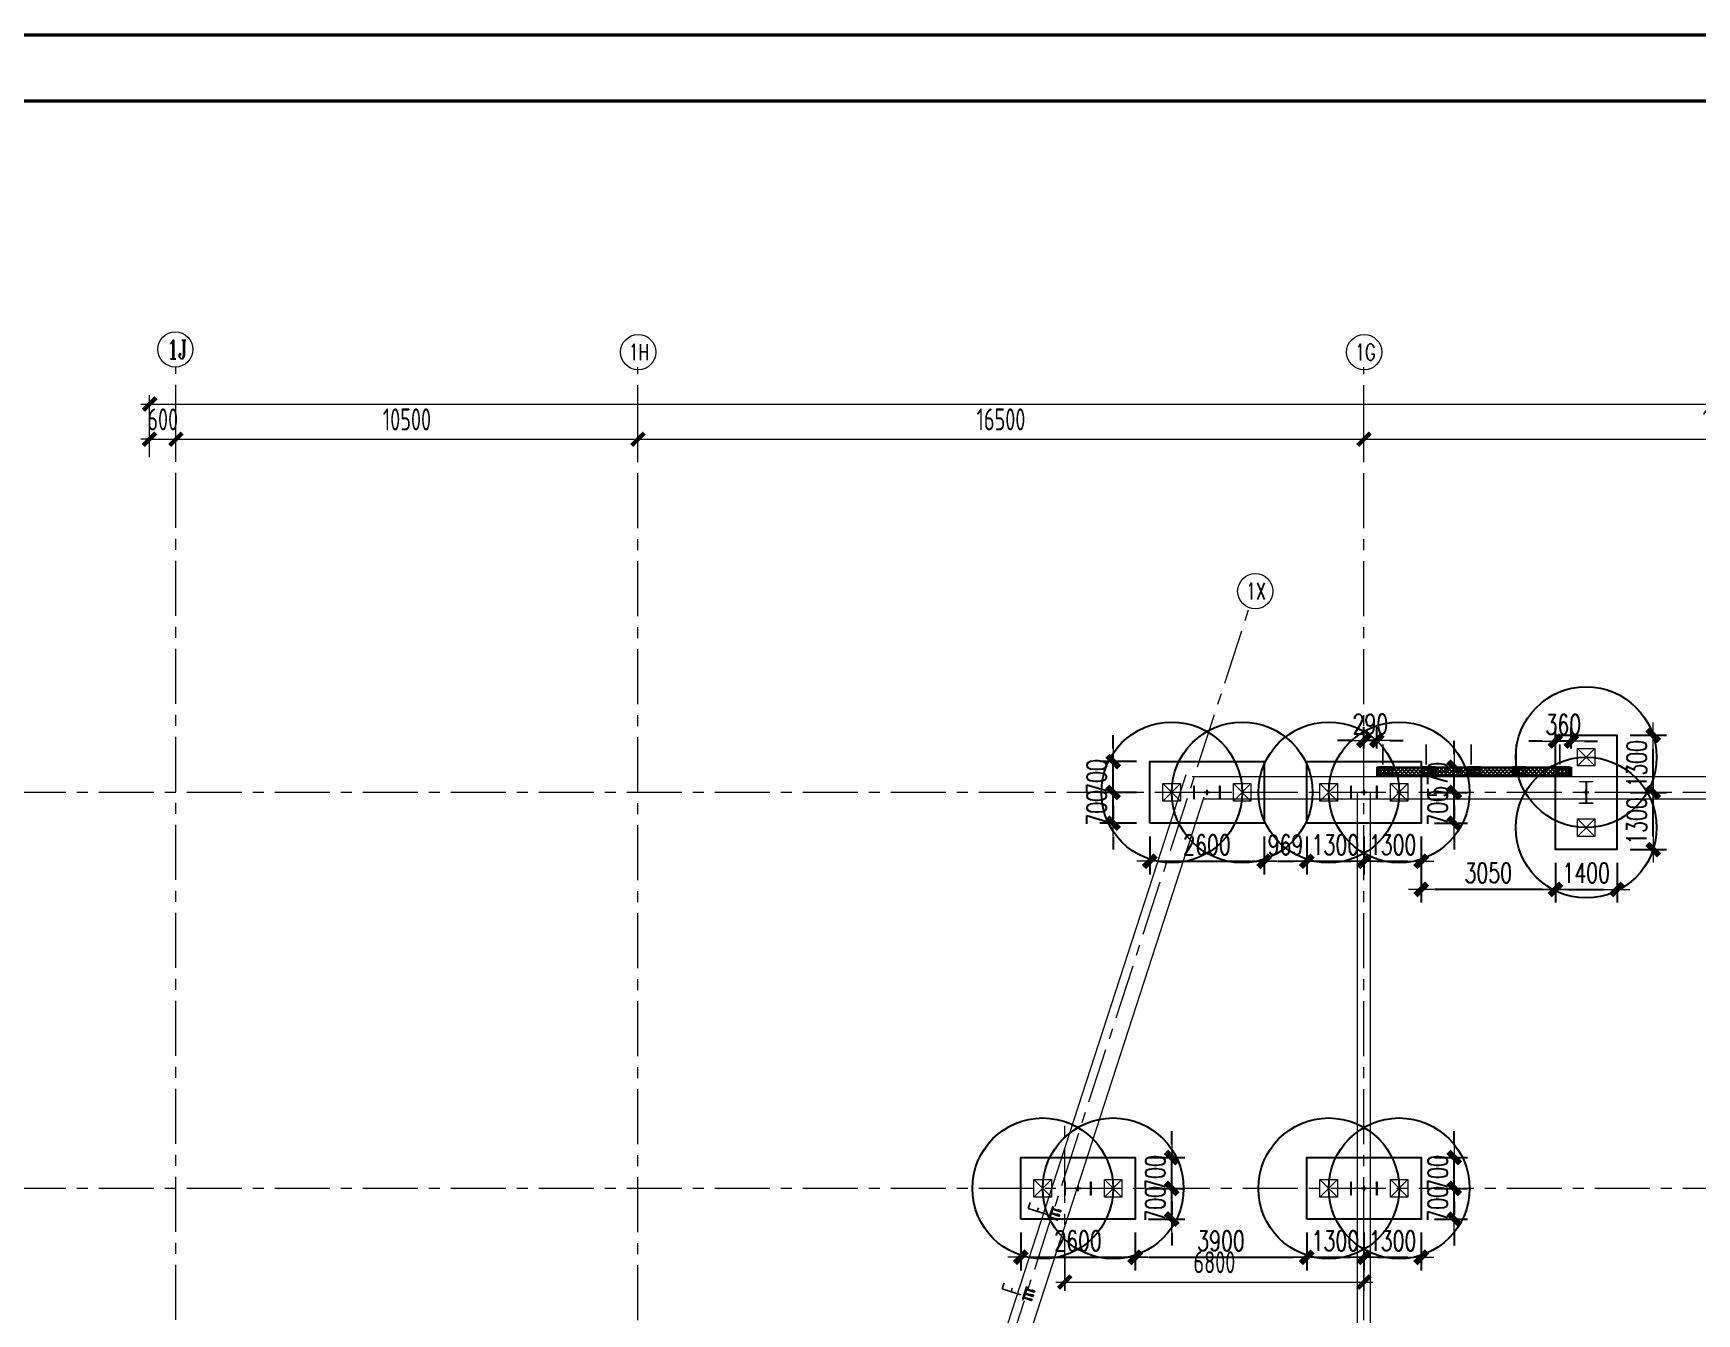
# Model space of a CAD drawing. Extents: x -1201378 to 2367219, y -619313 to 244905.
# Drawn here: x -212101 to -174296, y 215803 to 244905 of the extents above; entities that cross this region are included whole.
import ezdxf
from ezdxf.enums import TextEntityAlignment as Align

# ---------------------------------------------------------------- set-up
doc = ezdxf.new("R2010")
doc.units = 0
doc.header["$LTSCALE"] = 1000
doc.linetypes.add('CENTER', pattern=[2, 1.25, -0.25, 0.25, -0.25])
doc.layers.get('0').update_dxf_attribs({"linetype": 'CONTINUOUS'})
doc.layers.get('Defpoints').update_dxf_attribs({"linetype": 'CONTINUOUS'})
for name, color, linetype in [('!ZN1-填充-8', 8, 'CONTINUOUS'), ('0-cxFrame', 155, 'CONTINUOUS'), ('2钢材断面', 2, 'CONTINUOUS'), ('30预埋件', 30, 'CONTINUOUS'), ('40钢材投影', 40, 'CONTINUOUS'), ('ALT_CEN-0-30', 1, 'CENTER'), ('S-DOTE1', 140, 'CENTER'), ('S-HATCH1-W', 252, 'CONTINUOUS'), ('S-SS', 111, 'CONTINUOUS'), ('结构轮廓线', 1, 'CONTINUOUS')]:
    doc.layers.add(name, color=color, linetype=linetype)
for name, color, linetype, lineweight in [('0-cxText', 131, 'CONTINUOUS', 25), ('S-axis', 111, 'CONTINUOUS', 0), ('S-bkl', 4, 'CONTINUOUS', 0), ('S-col', 2, 'CONTINUOUS', 0), ('S-dim', 81, 'CONTINUOUS', 0), ('S-dote', 5, 'CENTER', 0), ('S-zhuang', 1, 'CONTINUOUS', 0)]:
    doc.layers.add(name, color=color, linetype=linetype, lineweight=lineweight)
doc.styles.add('_TCH_AXIS', font='COMPLEX', dxfattribs={"bigfont": 'GBCBIG'})
doc.styles.add('cx_tuming', font='simhei.ttf')
doc.styles.add('cx_tuqian1', font='')
doc.styles.add('DHTEXT-1', font='romans.shx', dxfattribs={"width": 0.7, "bigfont": 'chinese.shx'})
doc.styles.add('SS1', font='tj-romans1.shx', dxfattribs={"width": 0.7, "bigfont": 'tj-hztxt1.shx'})
doc.styles.add('TSSD_Dimension', font='tssdeng.shx', dxfattribs={"width": 0.7, "bigfont": 'hztxt.shx'})
doc.styles.add('黑体', font='simhei.ttf', dxfattribs={"width": 0.8})
doc.styles.get('cx_tuqian1').set_extended_font_data('SimSun')
doc.dimstyles.new('S-150-ARCHI', dxfattribs={"dimscale": 150, "dimtxt": 3, "dimasz": 2, "dimexe": 2, "dimexo": 2, "dimgap": 1, "dimtad": 1, "dimdec": 0, "dimzin": 0, "dimdsep": 46, "dimtxsty": 'SS1', "dimblk1": 'TT', "dimblk2": 'TT', "dimsah": 1, "dimcen": 1, "dimclrd": 256, "dimclre": 256, "dimclrt": 256, "dimadec": 0, "dimazin": 0, "dimtfac": 1, "dimtdec": 0, "dimtix": 1, "dimtmove": 2, "dimatfit": 0, "dimldrblk": 'TT', "dimfxl": 2, "dimtolj": 1, "dimtzin": 0, "dimarcsym": 0})
doc.dimstyles.new('TSSD_200_200', dxfattribs={"dimtxt": 500, "dimasz": 200, "dimexe": 200, "dimexo": 500, "dimgap": 200, "dimtad": 1, "dimdec": 0, "dimzin": 0, "dimdsep": 46, "dimtxsty": 'TSSD_Dimension', "dimblk": 'ARCHTICK', "dimcen": 0, "dimdle": 200, "dimclrt": 7, "dimadec": 0, "dimazin": 0, "dimtfac": 1, "dimtdec": 0, "dimtix": 1, "dimtmove": 2, "dimatfit": 3, "dimfxl": 1, "dimtolj": 1, "dimtzin": 0, "dimarcsym": 0})

# ---------------------------------------------------------------- blocks, each defined once
blk = doc.blocks.new('TK22.A0 L(Dragon)')
at = {"layer": '0-cxFrame', "color": 7, "const_width": 0.5}
blk.add_lwpolyline([(0, 0), (-1486, 0), (-1486, 841), (0, 841)], close=True, dxfattribs=at)
at = {"layer": '0-cxFrame', "const_width": 0.5}
blk.add_lwpolyline([(-80, 10), (-1466, 10), (-1466, 831), (-80, 831)], close=True, dxfattribs=at)
at = {"style": '黑体', "flags": 4}
blk.add_attdef('图幅', text='', height=3.3, dxfattribs=at).set_placement((-40, 3), align=Align.RIGHT)
at = {"layer": '0-cxText', "flags": 4}
for tag, height, style, p in [('建设单位', 3.5, 'cx_tuming', (-45, 240)), ('项目名称', 3.5, 'cx_tuming', (-45, 210)), ('子项名称', 3.5, 'cx_tuming', (-45, 180)), ('工程编号', 3.3, 'cx_tuqian1', (-35, 165)), ('图名1', 3.5, 'cx_tuming', (-45, 87)), ('图名2', 3.5, 'cx_tuming', (-45, 79)), ('图名3', 3.5, 'cx_tuming', (-45, 71)), ('出图日期', 3.3, 'cx_tuqian1', (-39, 60)), ('专业', 3.3, 'cx_tuqian1', (-55, 52)), ('图号', 3.3, 'cx_tuqian1', (-55, 44)), ('版次', 3.3, 'cx_tuqian1', (-20, 44))]:
    blk.add_attdef(tag, text='', height=height, dxfattribs=dict(at, style=style)).set_placement(p, align=Align.MIDDLE)
at = {"layer": 'Defpoints', "color": 6, "flags": 4}
for tag, height, style, p in [('tufu', 3.3, '黑体', (-12, 12)), ('dwfname', 4, 'cx_tuqian1', (-80, 3))]:
    blk.add_attdef(tag, text='', height=height, dxfattribs=dict(at, style=style)).set_placement(p, align=Align.RIGHT)
blk = doc.blocks.new('_FZH')
at = {"layer": 'S-col'}
blk.add_lwpolyline([(-0.375, -0.188), (-0.375, 0.187), (-0.36, 0.187), (-0.36, 0.005), (0.36, 0.005), (0.36, 0.187), (0.375, 0.187), (0.375, -0.188), (0.36, -0.188), (0.36, -0.005), (-0.36, -0.005), (-0.36, -0.188)], close=True, dxfattribs=at)
blk = doc.blocks.new('w4234324')
at = {"layer": 'S-col', "xscale": 800.0000000000005, "yscale": 800.0000000000005, "zscale": 800.0000000000005}
for p in [(-230523, 831820), (-226954, 831820), (-233454, 822820), (-226954, 822820)]:
    blk.add_blockref('_FZH', p, dxfattribs=at)
blk = doc.blocks.new('S-ZHUANG-400')
at = {"layer": 'S-zhuang'}
for p, q in [((200, -200), (-200, 200)), ((-200, -200), (200, 200))]:
    blk.add_line(p, q, dxfattribs=at)
blk.add_lwpolyline([(-200, 200), (200, 200), (200, -200), (-200, -200)], close=True, dxfattribs=at)
blk = doc.blocks.new('CT2')
at = {"layer": 'Defpoints'}
for centre in [(-193625, -186366), (-193625, -187966)]:
    blk.add_circle(centre, 1600, dxfattribs=at)
at = {"layer": 'S-DOTE1', "ltscale": 0.25}
for p, q in [((-193625, -187226), (-193625, -187106)), ((-193565, -187166), (-193685, -187166))]:
    blk.add_line(p, q, dxfattribs=at)
at = {"layer": 'S-HATCH1-W'}
blk.add_lwpolyline([(-194325, -185866), (-192925, -185866), (-192925, -188466), (-194325, -188466)], close=True, dxfattribs=at)
at = {"layer": 'S-zhuang'}
for p in [(-193625, -186366), (-193625, -187966)]:
    blk.add_blockref('S-ZHUANG-400', p, dxfattribs=at)
blk = doc.blocks.new('_ArchTick')
at = {"color": 0, "linetype": 'ByBlock', "const_width": 0.5}
blk.add_lwpolyline([(-0.71, -0.71), (0.71, 0.71)], dxfattribs=at)
blk = doc.blocks.new('*D2993')
at = {"layer": 'Defpoints', "color": 0, "transparency": 16777216}
for p in [(-208858, 123054), (-209458, 122147), (-208858, 122147)]:
    blk.add_point(p, dxfattribs=at)
at = {"layer": 'S-axis', "color": 0, "lineweight": -2, "transparency": 16777216}
for p, q in [((-209458, 122647), (-209458, 123254)), ((-208858, 122647), (-208858, 123254)), ((-209458, 123054), (-209658, 123054)), ((-209458, 123054), (-208858, 123054)), ((-208858, 123054), (-208658, 123054))]:
    blk.add_line(p, q, dxfattribs=at)
at = {"layer": 'S-axis', "color": 0, "lineweight": -2, "transparency": 16777216, "xscale": 200, "yscale": 200, "zscale": 200}
blk.add_blockref('_ArchTick', (-209458, 123054), dxfattribs=at)
at = {"layer": 'S-axis', "color": 0, "lineweight": -2, "transparency": 16777216, "xscale": 200, "yscale": 200, "zscale": 200, "rotation": 180}
blk.add_blockref('_ArchTick', (-208858, 123054), dxfattribs=at)
at = {"layer": 'S-axis', "color": 7, "transparency": 16777216, "insert": (-209158, 123504), "char_height": 500, "attachment_point": 5, "style": 'TSSD_Dimension'}
blk.add_mtext('\\A1;600', dxfattribs=at)
blk = doc.blocks.new('*D2994')
at = {"layer": 'Defpoints', "color": 0, "transparency": 16777216}
for p in [(-198358, 123054), (-208858, 122147), (-198358, 122147)]:
    blk.add_point(p, dxfattribs=at)
at = {"layer": 'S-axis', "color": 0, "lineweight": -2, "transparency": 16777216}
for p, q in [((-208858, 122647), (-208858, 123254)), ((-198358, 122647), (-198358, 123254)), ((-209058, 123054), (-198158, 123054))]:
    blk.add_line(p, q, dxfattribs=at)
at = {"layer": 'S-axis', "color": 0, "lineweight": -2, "transparency": 16777216, "xscale": 200, "yscale": 200, "zscale": 200, "rotation": 180}
blk.add_blockref('_ArchTick', (-208858, 123054), dxfattribs=at)
at = {"layer": 'S-axis', "color": 0, "lineweight": -2, "transparency": 16777216, "xscale": 200, "yscale": 200, "zscale": 200}
blk.add_blockref('_ArchTick', (-198358, 123054), dxfattribs=at)
at = {"layer": 'S-axis', "color": 7, "transparency": 16777216, "insert": (-203608, 123504), "char_height": 500, "attachment_point": 5, "style": 'TSSD_Dimension'}
blk.add_mtext('\\A1;10500', dxfattribs=at)
blk = doc.blocks.new('*D2995')
at = {"layer": 'Defpoints', "color": 0, "transparency": 16777216}
for p in [(-181858, 123054), (-198358, 122147), (-181858, 122147)]:
    blk.add_point(p, dxfattribs=at)
at = {"layer": 'S-axis', "color": 0, "lineweight": -2, "transparency": 16777216}
for p, q in [((-198358, 122647), (-198358, 123254)), ((-181858, 122647), (-181858, 123254)), ((-198558, 123054), (-181658, 123054))]:
    blk.add_line(p, q, dxfattribs=at)
at = {"layer": 'S-axis', "color": 0, "lineweight": -2, "transparency": 16777216, "xscale": 200, "yscale": 200, "zscale": 200, "rotation": 180}
blk.add_blockref('_ArchTick', (-198358, 123054), dxfattribs=at)
at = {"layer": 'S-axis', "color": 0, "lineweight": -2, "transparency": 16777216, "xscale": 200, "yscale": 200, "zscale": 200}
blk.add_blockref('_ArchTick', (-181858, 123054), dxfattribs=at)
at = {"layer": 'S-axis', "color": 7, "transparency": 16777216, "insert": (-190108, 123504), "char_height": 500, "attachment_point": 5, "style": 'TSSD_Dimension'}
blk.add_mtext('\\A1;16500', dxfattribs=at)
blk = doc.blocks.new('*D2996')
at = {"layer": 'Defpoints', "color": 0, "transparency": 16777216}
for p in [(-165358, 123054), (-181858, 122147), (-165358, 122147)]:
    blk.add_point(p, dxfattribs=at)
at = {"layer": 'S-axis', "color": 0, "lineweight": -2, "transparency": 16777216}
for p, q in [((-181858, 122647), (-181858, 123254)), ((-165358, 122647), (-165358, 123254)), ((-182058, 123054), (-165158, 123054))]:
    blk.add_line(p, q, dxfattribs=at)
at = {"layer": 'S-axis', "color": 0, "lineweight": -2, "transparency": 16777216, "xscale": 200, "yscale": 200, "zscale": 200, "rotation": 180}
blk.add_blockref('_ArchTick', (-181858, 123054), dxfattribs=at)
at = {"layer": 'S-axis', "color": 0, "lineweight": -2, "transparency": 16777216, "xscale": 200, "yscale": 200, "zscale": 200}
blk.add_blockref('_ArchTick', (-165358, 123054), dxfattribs=at)
at = {"layer": 'S-axis', "color": 7, "transparency": 16777216, "insert": (-173608, 123504), "char_height": 500, "attachment_point": 5, "style": 'TSSD_Dimension'}
blk.add_mtext('\\A1;16500', dxfattribs=at)
blk = doc.blocks.new('*D3019')
at = {"layer": 'Defpoints', "color": 0, "transparency": 16777216}
for p in [(-82958, 123854), (-209458, 122247), (-82958, 122247)]:
    blk.add_point(p, dxfattribs=at)
at = {"layer": 'S-axis', "color": 0, "lineweight": -2, "transparency": 16777216}
for p, q in [((-209458, 122747), (-209458, 124054)), ((-82958, 122747), (-82958, 124054)), ((-209658, 123854), (-82758, 123854))]:
    blk.add_line(p, q, dxfattribs=at)
at = {"layer": 'S-axis', "color": 0, "lineweight": -2, "transparency": 16777216, "xscale": 200, "yscale": 200, "zscale": 200, "rotation": 180}
blk.add_blockref('_ArchTick', (-209458, 123854), dxfattribs=at)
at = {"layer": 'S-axis', "color": 0, "lineweight": -2, "transparency": 16777216, "xscale": 200, "yscale": 200, "zscale": 200}
blk.add_blockref('_ArchTick', (-82958, 123854), dxfattribs=at)
at = {"layer": 'S-axis', "color": 7, "transparency": 16777216, "insert": (-146208, 124304), "char_height": 500, "attachment_point": 5, "style": 'TSSD_Dimension'}
blk.add_mtext('\\A1;126500', dxfattribs=at)
blk = doc.blocks.new('*D3035')
at = {"layer": 'Defpoints', "color": 0, "transparency": 16777216}
for p in [(-188658, 104937), (-181858, 104937), (-181858, 103899)]:
    blk.add_point(p, dxfattribs=at)
at = {"layer": 'S-axis', "color": 0, "lineweight": -2, "transparency": 16777216}
for p, q in [((-188658, 104437), (-188658, 103699)), ((-181858, 104437), (-181858, 103699)), ((-188858, 103899), (-181658, 103899))]:
    blk.add_line(p, q, dxfattribs=at)
at = {"layer": 'S-axis', "color": 0, "lineweight": -2, "transparency": 16777216, "xscale": 200, "yscale": 200, "zscale": 200, "rotation": 180}
blk.add_blockref('_ArchTick', (-188658, 103899), dxfattribs=at)
at = {"layer": 'S-axis', "color": 0, "lineweight": -2, "transparency": 16777216, "xscale": 200, "yscale": 200, "zscale": 200}
blk.add_blockref('_ArchTick', (-181858, 103899), dxfattribs=at)
at = {"layer": 'S-axis', "color": 7, "transparency": 16777216, "insert": (-185258, 104349), "char_height": 500, "attachment_point": 5, "style": 'TSSD_Dimension'}
blk.add_mtext('\\A1;6800', dxfattribs=at)
blk = doc.blocks.new('TT')
blk.add_line((-0.97, 0), (0.97, 0))
at = {"const_width": 0.45}
blk.add_lwpolyline([(-0.44, -0.44), (0.44, 0.44)], dxfattribs=at)
blk = doc.blocks.new('*D2746')
at = {"layer": 'Defpoints', "color": 0, "transparency": 16777216}
for p in [(-183158, 217952), (-181858, 217952), (-181858, 217085)]:
    blk.add_point(p, dxfattribs=at)
at = {"layer": 'S-dim', "lineweight": -2, "transparency": 16777216}
for p, q in [((-183158, 217652), (-183158, 216785)), ((-181858, 217652), (-181858, 216785)), ((-182858, 217085), (-182158, 217085))]:
    blk.add_line(p, q, dxfattribs=at)
at = {"layer": 'S-dim', "lineweight": -2, "transparency": 16777216, "xscale": 300, "yscale": 300, "zscale": 300, "rotation": 180}
blk.add_blockref('TT', (-183158, 217085), dxfattribs=at)
at = {"layer": 'S-dim', "lineweight": -2, "transparency": 16777216, "xscale": 300, "yscale": 300, "zscale": 300}
blk.add_blockref('TT', (-181858, 217085), dxfattribs=at)
at = {"layer": 'S-dim', "transparency": 16777216, "insert": (-182508, 217460), "char_height": 450, "attachment_point": 5, "style": 'SS1'}
blk.add_mtext('\\A1;1300', dxfattribs=at)
blk = doc.blocks.new('*D2747')
at = {"layer": 'Defpoints', "color": 0, "transparency": 16777216}
for p in [(-181858, 217952), (-180558, 217952), (-180558, 217085)]:
    blk.add_point(p, dxfattribs=at)
at = {"layer": 'S-dim', "lineweight": -2, "transparency": 16777216}
for p, q in [((-181858, 217652), (-181858, 216785)), ((-180558, 217652), (-180558, 216785)), ((-181558, 217085), (-180858, 217085))]:
    blk.add_line(p, q, dxfattribs=at)
at = {"layer": 'S-dim', "lineweight": -2, "transparency": 16777216, "xscale": 300, "yscale": 300, "zscale": 300, "rotation": 180}
blk.add_blockref('TT', (-181858, 217085), dxfattribs=at)
at = {"layer": 'S-dim', "lineweight": -2, "transparency": 16777216, "xscale": 300, "yscale": 300, "zscale": 300}
blk.add_blockref('TT', (-180558, 217085), dxfattribs=at)
at = {"layer": 'S-dim', "transparency": 16777216, "insert": (-181208, 217460), "char_height": 450, "attachment_point": 5, "style": 'SS1'}
blk.add_mtext('\\A1;1300', dxfattribs=at)
blk = doc.blocks.new('*D2748')
at = {"layer": 'Defpoints', "color": 0, "transparency": 16777216}
for p in [(-180558, 218652), (-179807, 218652), (-180558, 217952)]:
    blk.add_point(p, dxfattribs=at)
at = {"layer": 'S-dim', "lineweight": -2, "transparency": 16777216}
for p, q in [((-179807, 218952), (-179807, 219252)), ((-180258, 218652), (-179507, 218652)), ((-179807, 217952), (-179807, 218652)), ((-180258, 217952), (-179507, 217952)), ((-179807, 217652), (-179807, 217352))]:
    blk.add_line(p, q, dxfattribs=at)
at = {"layer": 'S-dim', "lineweight": -2, "transparency": 16777216, "xscale": 300, "yscale": 300, "zscale": 300}
for p, rotation in [((-179807, 218652), 270), ((-179807, 217952), 90)]:
    blk.add_blockref('TT', p, dxfattribs=dict(at, rotation=rotation))
at = {"layer": 'S-dim', "transparency": 16777216, "insert": (-180182, 218302), "char_height": 450, "attachment_point": 5, "rotation": 90, "style": 'SS1'}
blk.add_mtext('\\A1;700', dxfattribs=at)
blk = doc.blocks.new('*D2749')
at = {"layer": 'Defpoints', "color": 0, "transparency": 16777216}
for p in [(-180558, 219352), (-179807, 219352), (-180558, 218652)]:
    blk.add_point(p, dxfattribs=at)
at = {"layer": 'S-dim', "lineweight": -2, "transparency": 16777216}
for p, q in [((-179807, 219652), (-179807, 219952)), ((-180258, 219352), (-179507, 219352)), ((-179807, 218652), (-179807, 219352)), ((-180258, 218652), (-179507, 218652)), ((-179807, 218352), (-179807, 218052))]:
    blk.add_line(p, q, dxfattribs=at)
at = {"layer": 'S-dim', "lineweight": -2, "transparency": 16777216, "xscale": 300, "yscale": 300, "zscale": 300}
for p, rotation in [((-179807, 219352), 270), ((-179807, 218652), 90)]:
    blk.add_blockref('TT', p, dxfattribs=dict(at, rotation=rotation))
at = {"layer": 'S-dim', "transparency": 16777216, "insert": (-180182, 219002), "char_height": 450, "attachment_point": 5, "rotation": 90, "style": 'SS1'}
blk.add_mtext('\\A1;700', dxfattribs=at)
blk = doc.blocks.new('*D2766')
at = {"layer": 'Defpoints', "color": 0, "transparency": 16777216}
for p in [(-183158, 226952), (-181858, 226952), (-181858, 226085)]:
    blk.add_point(p, dxfattribs=at)
at = {"layer": 'S-dim', "lineweight": -2, "transparency": 16777216}
for p, q in [((-183158, 226652), (-183158, 225785)), ((-181858, 226652), (-181858, 225785)), ((-182858, 226085), (-182158, 226085))]:
    blk.add_line(p, q, dxfattribs=at)
at = {"layer": 'S-dim', "lineweight": -2, "transparency": 16777216, "xscale": 300, "yscale": 300, "zscale": 300, "rotation": 180}
blk.add_blockref('TT', (-183158, 226085), dxfattribs=at)
at = {"layer": 'S-dim', "lineweight": -2, "transparency": 16777216, "xscale": 300, "yscale": 300, "zscale": 300}
blk.add_blockref('TT', (-181858, 226085), dxfattribs=at)
at = {"layer": 'S-dim', "transparency": 16777216, "insert": (-182508, 226460), "char_height": 450, "attachment_point": 5, "style": 'SS1'}
blk.add_mtext('\\A1;1300', dxfattribs=at)
blk = doc.blocks.new('*D2767')
at = {"layer": 'Defpoints', "color": 0, "transparency": 16777216}
for p in [(-181858, 226952), (-180558, 226952), (-180558, 226085)]:
    blk.add_point(p, dxfattribs=at)
at = {"layer": 'S-dim', "lineweight": -2, "transparency": 16777216}
for p, q in [((-181858, 226652), (-181858, 225785)), ((-180558, 226652), (-180558, 225785)), ((-181558, 226085), (-180858, 226085))]:
    blk.add_line(p, q, dxfattribs=at)
at = {"layer": 'S-dim', "lineweight": -2, "transparency": 16777216, "xscale": 300, "yscale": 300, "zscale": 300, "rotation": 180}
blk.add_blockref('TT', (-181858, 226085), dxfattribs=at)
at = {"layer": 'S-dim', "lineweight": -2, "transparency": 16777216, "xscale": 300, "yscale": 300, "zscale": 300}
blk.add_blockref('TT', (-180558, 226085), dxfattribs=at)
at = {"layer": 'S-dim', "transparency": 16777216, "insert": (-181208, 226460), "char_height": 450, "attachment_point": 5, "style": 'SS1'}
blk.add_mtext('\\A1;1300', dxfattribs=at)
blk = doc.blocks.new('*D2768')
at = {"layer": 'Defpoints', "color": 0, "transparency": 16777216}
for p in [(-180558, 227652), (-179807, 227652), (-180558, 226952)]:
    blk.add_point(p, dxfattribs=at)
at = {"layer": 'S-dim', "lineweight": -2, "transparency": 16777216}
for p, q in [((-179807, 227952), (-179807, 228252)), ((-180258, 227652), (-179507, 227652)), ((-179807, 226952), (-179807, 227652)), ((-180258, 226952), (-179507, 226952)), ((-179807, 226652), (-179807, 226352))]:
    blk.add_line(p, q, dxfattribs=at)
at = {"layer": 'S-dim', "lineweight": -2, "transparency": 16777216, "xscale": 300, "yscale": 300, "zscale": 300}
for p, rotation in [((-179807, 227652), 270), ((-179807, 226952), 90)]:
    blk.add_blockref('TT', p, dxfattribs=dict(at, rotation=rotation))
at = {"layer": 'S-dim', "transparency": 16777216, "insert": (-180182, 227302), "char_height": 450, "attachment_point": 5, "rotation": 90, "style": 'SS1'}
blk.add_mtext('\\A1;700', dxfattribs=at)
blk = doc.blocks.new('*D2769')
at = {"layer": 'Defpoints', "color": 0, "transparency": 16777216}
for p in [(-180558, 228222), (-179807, 228222), (-180558, 227652)]:
    blk.add_point(p, dxfattribs=at)
at = {"layer": 'S-dim', "lineweight": -2, "transparency": 16777216}
for p, q in [((-179807, 228522), (-179807, 228822)), ((-180258, 228222), (-179507, 228222)), ((-179807, 227652), (-179807, 228222)), ((-180258, 227652), (-179507, 227652)), ((-179807, 227352), (-179807, 227052))]:
    blk.add_line(p, q, dxfattribs=at)
at = {"layer": 'S-dim', "lineweight": -2, "transparency": 16777216, "xscale": 300, "yscale": 300, "zscale": 300}
for p, rotation in [((-179807, 228222), 270), ((-179807, 227652), 90)]:
    blk.add_blockref('TT', p, dxfattribs=dict(at, rotation=rotation))
at = {"layer": 'S-dim', "transparency": 16777216, "insert": (-180182, 227937), "char_height": 450, "attachment_point": 5, "rotation": 90, "style": 'SS1'}
blk.add_mtext('\\A1;570', dxfattribs=at)
blk = doc.blocks.new('*D2810')
at = {"layer": 'Defpoints', "color": 0, "transparency": 16777216}
for p in [(-187058, 218652), (-186227, 218652), (-187058, 217952)]:
    blk.add_point(p, dxfattribs=at)
at = {"layer": 'S-dim', "lineweight": -2, "transparency": 16777216}
for p, q in [((-186227, 218952), (-186227, 219252)), ((-186758, 218652), (-185927, 218652)), ((-186227, 217952), (-186227, 218652)), ((-186758, 217952), (-185927, 217952)), ((-186227, 217652), (-186227, 217352))]:
    blk.add_line(p, q, dxfattribs=at)
at = {"layer": 'S-dim', "lineweight": -2, "transparency": 16777216, "xscale": 300, "yscale": 300, "zscale": 300}
for p, rotation in [((-186227, 218652), 270), ((-186227, 217952), 90)]:
    blk.add_blockref('TT', p, dxfattribs=dict(at, rotation=rotation))
at = {"layer": 'S-dim', "transparency": 16777216, "insert": (-186602, 218302), "char_height": 450, "attachment_point": 5, "rotation": 90, "style": 'SS1'}
blk.add_mtext('\\A1;700', dxfattribs=at)
blk = doc.blocks.new('*D2811')
at = {"layer": 'Defpoints', "color": 0, "transparency": 16777216}
for p in [(-187058, 219352), (-186227, 219352), (-187058, 218652)]:
    blk.add_point(p, dxfattribs=at)
at = {"layer": 'S-dim', "lineweight": -2, "transparency": 16777216}
for p, q in [((-186227, 219652), (-186227, 219952)), ((-186758, 219352), (-185927, 219352)), ((-186227, 218652), (-186227, 219352)), ((-186758, 218652), (-185927, 218652)), ((-186227, 218352), (-186227, 218052))]:
    blk.add_line(p, q, dxfattribs=at)
at = {"layer": 'S-dim', "lineweight": -2, "transparency": 16777216, "xscale": 300, "yscale": 300, "zscale": 300}
for p, rotation in [((-186227, 219352), 270), ((-186227, 218652), 90)]:
    blk.add_blockref('TT', p, dxfattribs=dict(at, rotation=rotation))
at = {"layer": 'S-dim', "transparency": 16777216, "insert": (-186602, 219002), "char_height": 450, "attachment_point": 5, "rotation": 90, "style": 'SS1'}
blk.add_mtext('\\A1;700', dxfattribs=at)
blk = doc.blocks.new('*D2812')
at = {"layer": 'Defpoints', "color": 0, "transparency": 16777216}
for p in [(-189658, 217952), (-187058, 217952), (-187058, 217085)]:
    blk.add_point(p, dxfattribs=at)
at = {"layer": 'S-dim', "lineweight": -2, "transparency": 16777216}
for p, q in [((-189658, 217652), (-189658, 216785)), ((-187058, 217652), (-187058, 216785)), ((-189358, 217085), (-187358, 217085))]:
    blk.add_line(p, q, dxfattribs=at)
at = {"layer": 'S-dim', "lineweight": -2, "transparency": 16777216, "xscale": 300, "yscale": 300, "zscale": 300, "rotation": 180}
blk.add_blockref('TT', (-189658, 217085), dxfattribs=at)
at = {"layer": 'S-dim', "lineweight": -2, "transparency": 16777216, "xscale": 300, "yscale": 300, "zscale": 300}
blk.add_blockref('TT', (-187058, 217085), dxfattribs=at)
at = {"layer": 'S-dim', "transparency": 16777216, "insert": (-188358, 217460), "char_height": 450, "attachment_point": 5, "style": 'SS1'}
blk.add_mtext('\\A1;2600', dxfattribs=at)
blk = doc.blocks.new('*D2813')
at = {"layer": 'Defpoints', "color": 0, "transparency": 16777216}
for p in [(-187058, 217952), (-183158, 217952), (-183158, 217085)]:
    blk.add_point(p, dxfattribs=at)
at = {"layer": 'S-dim', "lineweight": -2, "transparency": 16777216}
for p, q in [((-187058, 217652), (-187058, 216785)), ((-183158, 217652), (-183158, 216785)), ((-186758, 217085), (-183458, 217085))]:
    blk.add_line(p, q, dxfattribs=at)
at = {"layer": 'S-dim', "lineweight": -2, "transparency": 16777216, "xscale": 300, "yscale": 300, "zscale": 300, "rotation": 180}
blk.add_blockref('TT', (-187058, 217085), dxfattribs=at)
at = {"layer": 'S-dim', "lineweight": -2, "transparency": 16777216, "xscale": 300, "yscale": 300, "zscale": 300}
blk.add_blockref('TT', (-183158, 217085), dxfattribs=at)
at = {"layer": 'S-dim', "transparency": 16777216, "insert": (-185108, 217460), "char_height": 450, "attachment_point": 5, "style": 'SS1'}
blk.add_mtext('\\A1;3900', dxfattribs=at)
blk = doc.blocks.new('*D2814')
at = {"layer": 'Defpoints', "color": 0, "transparency": 16777216}
for p in [(-186727, 226952), (-184127, 226952), (-184127, 226085)]:
    blk.add_point(p, dxfattribs=at)
at = {"layer": 'S-dim', "lineweight": -2, "transparency": 16777216}
for p, q in [((-186727, 226652), (-186727, 225785)), ((-184127, 226652), (-184127, 225785)), ((-186427, 226085), (-184427, 226085))]:
    blk.add_line(p, q, dxfattribs=at)
at = {"layer": 'S-dim', "lineweight": -2, "transparency": 16777216, "xscale": 300, "yscale": 300, "zscale": 300, "rotation": 180}
blk.add_blockref('TT', (-186727, 226085), dxfattribs=at)
at = {"layer": 'S-dim', "lineweight": -2, "transparency": 16777216, "xscale": 300, "yscale": 300, "zscale": 300}
blk.add_blockref('TT', (-184127, 226085), dxfattribs=at)
at = {"layer": 'S-dim', "transparency": 16777216, "insert": (-185427, 226460), "char_height": 450, "attachment_point": 5, "style": 'SS1'}
blk.add_mtext('\\A1;2600', dxfattribs=at)
blk = doc.blocks.new('*D2815')
at = {"layer": 'Defpoints', "color": 0, "transparency": 16777216}
for p in [(-184127, 226952), (-183158, 226952), (-183158, 226085)]:
    blk.add_point(p, dxfattribs=at)
at = {"layer": 'S-dim', "lineweight": -2, "transparency": 16777216}
for p, q in [((-184127, 226652), (-184127, 225785)), ((-183158, 226652), (-183158, 225785)), ((-183827, 226085), (-183458, 226085))]:
    blk.add_line(p, q, dxfattribs=at)
at = {"layer": 'S-dim', "lineweight": -2, "transparency": 16777216, "xscale": 300, "yscale": 300, "zscale": 300, "rotation": 180}
blk.add_blockref('TT', (-184127, 226085), dxfattribs=at)
at = {"layer": 'S-dim', "lineweight": -2, "transparency": 16777216, "xscale": 300, "yscale": 300, "zscale": 300}
blk.add_blockref('TT', (-183158, 226085), dxfattribs=at)
at = {"layer": 'S-dim', "transparency": 16777216, "insert": (-183643, 226460), "char_height": 450, "attachment_point": 5, "style": 'SS1'}
blk.add_mtext('\\A1;969', dxfattribs=at)
blk = doc.blocks.new('*D2816')
at = {"layer": 'Defpoints', "color": 0, "transparency": 16777216}
for p in [(-187559, 227652), (-186727, 227652), (-186727, 226952)]:
    blk.add_point(p, dxfattribs=at)
at = {"layer": 'S-dim', "lineweight": -2, "transparency": 16777216}
for p, q in [((-187559, 227952), (-187559, 228252)), ((-187027, 227652), (-187859, 227652)), ((-187559, 226952), (-187559, 227652)), ((-187027, 226952), (-187859, 226952)), ((-187559, 226652), (-187559, 226352))]:
    blk.add_line(p, q, dxfattribs=at)
at = {"layer": 'S-dim', "lineweight": -2, "transparency": 16777216, "xscale": 300, "yscale": 300, "zscale": 300}
for p, rotation in [((-187559, 227652), 270), ((-187559, 226952), 90)]:
    blk.add_blockref('TT', p, dxfattribs=dict(at, rotation=rotation))
at = {"layer": 'S-dim', "transparency": 16777216, "insert": (-187934, 227302), "char_height": 450, "attachment_point": 5, "rotation": 90, "style": 'SS1'}
blk.add_mtext('\\A1;700', dxfattribs=at)
blk = doc.blocks.new('*D2817')
at = {"layer": 'Defpoints', "color": 0, "transparency": 16777216}
for p in [(-187559, 228352), (-186727, 228352), (-186727, 227652)]:
    blk.add_point(p, dxfattribs=at)
at = {"layer": 'S-dim', "lineweight": -2, "transparency": 16777216}
for p, q in [((-187559, 228652), (-187559, 228952)), ((-187027, 228352), (-187859, 228352)), ((-187559, 227652), (-187559, 228352)), ((-187027, 227652), (-187859, 227652)), ((-187559, 227352), (-187559, 227052))]:
    blk.add_line(p, q, dxfattribs=at)
at = {"layer": 'S-dim', "lineweight": -2, "transparency": 16777216, "xscale": 300, "yscale": 300, "zscale": 300}
for p, rotation in [((-187559, 228352), 270), ((-187559, 227652), 90)]:
    blk.add_blockref('TT', p, dxfattribs=dict(at, rotation=rotation))
at = {"layer": 'S-dim', "transparency": 16777216, "insert": (-187934, 228002), "char_height": 450, "attachment_point": 5, "rotation": 90, "style": 'SS1'}
blk.add_mtext('\\A1;700', dxfattribs=at)
blk = doc.blocks.new('*D2874')
at = {"layer": 'Defpoints', "color": 0, "transparency": 16777216}
for p in [(-177508, 226352), (-176108, 226352), (-176108, 225446)]:
    blk.add_point(p, dxfattribs=at)
at = {"layer": 'S-dim', "lineweight": -2, "transparency": 16777216}
for p, q in [((-177508, 226052), (-177508, 225146)), ((-176108, 226052), (-176108, 225146)), ((-177208, 225446), (-176408, 225446))]:
    blk.add_line(p, q, dxfattribs=at)
at = {"layer": 'S-dim', "lineweight": -2, "transparency": 16777216, "xscale": 300, "yscale": 300, "zscale": 300, "rotation": 180}
blk.add_blockref('TT', (-177508, 225446), dxfattribs=at)
at = {"layer": 'S-dim', "lineweight": -2, "transparency": 16777216, "xscale": 300, "yscale": 300, "zscale": 300}
blk.add_blockref('TT', (-176108, 225446), dxfattribs=at)
at = {"layer": 'S-dim', "transparency": 16777216, "insert": (-176808, 225821), "char_height": 450, "attachment_point": 5, "style": 'SS1'}
blk.add_mtext('\\A1;1400', dxfattribs=at)
blk = doc.blocks.new('*D2875')
at = {"layer": 'Defpoints', "color": 0, "transparency": 16777216}
for p in [(-176108, 227652), (-175284, 227652), (-176108, 226352)]:
    blk.add_point(p, dxfattribs=at)
at = {"layer": 'S-dim', "lineweight": -2, "transparency": 16777216}
for p, q in [((-175808, 227652), (-174984, 227652)), ((-175284, 226652), (-175284, 227352)), ((-175808, 226352), (-174984, 226352))]:
    blk.add_line(p, q, dxfattribs=at)
at = {"layer": 'S-dim', "lineweight": -2, "transparency": 16777216, "xscale": 300, "yscale": 300, "zscale": 300}
for p, rotation in [((-175284, 227652), 90), ((-175284, 226352), 270)]:
    blk.add_blockref('TT', p, dxfattribs=dict(at, rotation=rotation))
at = {"layer": 'S-dim', "transparency": 16777216, "insert": (-175659, 227002), "char_height": 450, "attachment_point": 5, "rotation": 90, "style": 'SS1'}
blk.add_mtext('\\A1;1300', dxfattribs=at)
blk = doc.blocks.new('*D2876')
at = {"layer": 'Defpoints', "color": 0, "transparency": 16777216}
for p in [(-176108, 228952), (-175284, 228952), (-176108, 227652)]:
    blk.add_point(p, dxfattribs=at)
at = {"layer": 'S-dim', "lineweight": -2, "transparency": 16777216}
for p, q in [((-175808, 228952), (-174984, 228952)), ((-175284, 227952), (-175284, 228652)), ((-175808, 227652), (-174984, 227652))]:
    blk.add_line(p, q, dxfattribs=at)
at = {"layer": 'S-dim', "lineweight": -2, "transparency": 16777216, "xscale": 300, "yscale": 300, "zscale": 300}
for p, rotation in [((-175284, 228952), 90), ((-175284, 227652), 270)]:
    blk.add_blockref('TT', p, dxfattribs=dict(at, rotation=rotation))
at = {"layer": 'S-dim', "transparency": 16777216, "insert": (-175659, 228302), "char_height": 450, "attachment_point": 5, "rotation": 90, "style": 'SS1'}
blk.add_mtext('\\A1;1300', dxfattribs=at)
blk = doc.blocks.new('*D2877')
at = {"layer": 'Defpoints', "color": 0, "transparency": 16777216}
for p in [(-180558, 226352), (-177508, 226352), (-180558, 225446)]:
    blk.add_point(p, dxfattribs=at)
at = {"layer": 'S-dim', "lineweight": -2, "transparency": 16777216}
for p, q in [((-180558, 226052), (-180558, 225146)), ((-177508, 226052), (-177508, 225146)), ((-177808, 225446), (-180258, 225446))]:
    blk.add_line(p, q, dxfattribs=at)
at = {"layer": 'S-dim', "lineweight": -2, "transparency": 16777216, "xscale": 300, "yscale": 300, "zscale": 300, "rotation": 180}
blk.add_blockref('TT', (-180558, 225446), dxfattribs=at)
at = {"layer": 'S-dim', "lineweight": -2, "transparency": 16777216, "xscale": 300, "yscale": 300, "zscale": 300}
blk.add_blockref('TT', (-177508, 225446), dxfattribs=at)
at = {"layer": 'S-dim', "transparency": 16777216, "insert": (-179033, 225821), "char_height": 450, "attachment_point": 5, "style": 'SS1'}
blk.add_mtext('\\A1;3050', dxfattribs=at)
blk = doc.blocks.new('*D6516')
at = {"layer": 'Defpoints', "color": 0, "transparency": 16777216}
for p in [(-181858, 228832), (-181858, 228352), (-181568, 228352)]:
    blk.add_point(p, dxfattribs=at)
at = {"layer": 'S-dim', "lineweight": -2, "transparency": 16777216}
for p, q in [((-181858, 228652), (-181858, 229132)), ((-181568, 228652), (-181568, 229132)), ((-182158, 228832), (-182458, 228832)), ((-181568, 228832), (-181858, 228832)), ((-181268, 228832), (-180968, 228832))]:
    blk.add_line(p, q, dxfattribs=at)
at = {"layer": 'S-dim', "lineweight": -2, "transparency": 16777216, "xscale": 300, "yscale": 300, "zscale": 300}
blk.add_blockref('TT', (-181858, 228832), dxfattribs=at)
at = {"layer": 'S-dim', "lineweight": -2, "transparency": 16777216, "xscale": 300, "yscale": 300, "zscale": 300, "rotation": 180}
blk.add_blockref('TT', (-181568, 228832), dxfattribs=at)
at = {"layer": 'S-dim', "transparency": 16777216, "insert": (-181713, 229207), "char_height": 450, "attachment_point": 5, "style": 'SS1'}
blk.add_mtext('\\A1;290', dxfattribs=at)
blk = doc.blocks.new('*D6517')
at = {"layer": 'Defpoints', "color": 0, "transparency": 16777216}
for p in [(-177508, 228819), (-177508, 228352), (-177148, 228352)]:
    blk.add_point(p, dxfattribs=at)
at = {"layer": 'S-dim', "lineweight": -2, "transparency": 16777216}
for p, q in [((-177508, 228652), (-177508, 229119)), ((-177148, 228652), (-177148, 229119)), ((-177808, 228819), (-178108, 228819)), ((-177148, 228819), (-177508, 228819)), ((-176848, 228819), (-176548, 228819))]:
    blk.add_line(p, q, dxfattribs=at)
at = {"layer": 'S-dim', "lineweight": -2, "transparency": 16777216, "xscale": 300, "yscale": 300, "zscale": 300}
blk.add_blockref('TT', (-177508, 228819), dxfattribs=at)
at = {"layer": 'S-dim', "lineweight": -2, "transparency": 16777216, "xscale": 300, "yscale": 300, "zscale": 300, "rotation": 180}
blk.add_blockref('TT', (-177148, 228819), dxfattribs=at)
at = {"layer": 'S-dim', "transparency": 16777216, "insert": (-177328, 229194), "char_height": 450, "attachment_point": 5, "style": 'SS1'}
blk.add_mtext('\\A1;360', dxfattribs=at)
blk = doc.blocks.new('1号厂房一层')
at = {"layer": '结构轮廓线', "color": 1, "ltscale": 500}
for p, q in [((-181568, 528222), (-177148, 528222)), ((-181568, 528222), (-181568, 528002)), ((-177148, 528222), (-177148, 528002))]:
    blk.add_line(p, q, dxfattribs=at)
blk = doc.blocks.new('234')
at = {"layer": '!ZN1-填充-8'}
h = blk.add_hatch(color=252, dxfattribs=at)
h.dxf.hatch_style = 1
h.paths.add_polyline_path([(-105, -10), (-113, -10), (-105, -18)])
h = blk.add_hatch(color=252, dxfattribs=at)
h.dxf.hatch_style = 1
h.paths.add_polyline_path([(-95, -18), (-105, -18), (-105, -10), (-95, -10)])
h = blk.add_hatch(color=252, dxfattribs=at)
h.dxf.hatch_style = 1
h.paths.add_polyline_path([(-95, -10), (-87, -10), (-95, -18)])
h = blk.add_hatch(color=252, dxfattribs=at)
h.dxf.hatch_style = 1
h.paths.add_polyline_path([(-5, -10), (-13, -10), (-5, -18)])
h = blk.add_hatch(color=252, dxfattribs=at)
h.dxf.hatch_style = 1
h.paths.add_polyline_path([(5, -18), (-5, -18), (-5, -10), (5, -10)])
h = blk.add_hatch(color=252, dxfattribs=at)
h.dxf.hatch_style = 1
h.paths.add_polyline_path([(5, -10), (13, -10), (5, -18)])
h = blk.add_hatch(color=252, dxfattribs=at)
h.dxf.hatch_style = 1
h.paths.add_polyline_path([(95, -10), (87, -10), (95, -18)])
h = blk.add_hatch(color=252, dxfattribs=at)
h.dxf.hatch_style = 1
h.paths.add_polyline_path([(105, -18), (95, -18), (95, -10), (105, -10)])
h = blk.add_hatch(color=252, dxfattribs=at)
h.dxf.hatch_style = 1
h.paths.add_polyline_path([(105, -10), (113, -10), (105, -18)])
at = {"layer": '2钢材断面'}
for p, q in [((-150, 0), (-150, -10)), ((150, 0), (-150, 0)), ((150, 0), (150, -10)), ((-94, -10), (-150, -10)), ((0, -10), (-94, -10)), ((106, -10), (0, -10)), ((150, -10), (106, -10))]:
    blk.add_line(p, q, dxfattribs=at)
at = {"layer": '40钢材投影'}
for p, q in [((-105, -18), (-113, -10)), ((-105, -10), (-105, -200)), ((-95, -200), (-105, -200)), ((-95, -10), (-95, -200)), ((-95, -18), (-87, -10)), ((-5, -18), (-13, -10)), ((-5, -10), (-5, -200)), ((5, -200), (-5, -200)), ((5, -10), (5, -200)), ((5, -18), (13, -10)), ((95, -18), (87, -10)), ((95, -10), (95, -200)), ((105, -200), (95, -200)), ((105, -10), (105, -200)), ((105, -18), (113, -10))]:
    blk.add_line(p, q, dxfattribs=at)
for points in [[(-95, -172), (-95, -150), (-85, -150), (-85, -200), (-95, -200), (-95, -184)], [(5, -172), (5, -150), (15, -150), (15, -200), (5, -200), (5, -184)], [(105, -172), (105, -150), (115, -150), (115, -200), (105, -200), (105, -184)]]:
    blk.add_lwpolyline(points, dxfattribs=at)
at = {"layer": 'ALT_CEN-0-30', "ltscale": 0.3}
for p, q in [((-100, 0), (-100, -215)), ((0, 0), (0, -215)), ((100, 0), (100, -215))]:
    blk.add_line(p, q, dxfattribs=at)
blk = doc.blocks.new('20250912155743')
at = {"layer": '40钢材投影', "color": 2, "ltscale": 500, "rotation": 72.02175323771912}
blk.add_blockref('234', (0, 0), dxfattribs=at)
blk = doc.blocks.new('20250902145151')
at = {"layer": '2钢材断面'}
for p, q in [((150, 100), (-150, 100)), ((-150, 100), (-150, -100)), ((150, -100), (150, 100)), ((-150, -100), (150, -100))]:
    blk.add_line(p, q, dxfattribs=at)
at = {"layer": '40钢材投影'}
for centre, radius in [((-100, 50), 10), ((-100, 50), 5), ((0, 50), 10), ((0, 50), 5), ((100, 50), 10), ((100, 50), 5), ((-100, -50), 10), ((-100, -50), 5), ((0, -50), 10), ((0, -50), 5), ((100, -50), 10), ((100, -50), 5)]:
    blk.add_circle(centre, radius, dxfattribs=at)
at = {"layer": 'ALT_CEN-0-30', "ltscale": 20}
for p, q in [((-150, 50), (150, 50)), ((-100, 100), (-100, -100)), ((0, 100), (0, -100)), ((100, 100), (100, -100)), ((-150, -50), (150, -50))]:
    blk.add_line(p, q, dxfattribs=at)
blk = doc.blocks.new('20250912153858')
at = {"ltscale": 50}
blk.add_blockref('20250902145151', (0, 100), dxfattribs=at)
at = {"layer": '30预埋件', "style": 'DHTEXT-1', "text_generation_flag": 6, "width": 0.55}
blk.add_attdef('B', (105, -65), '', height=450, dxfattribs=at)
blk = doc.blocks.new('1#轴网')
at = {"layer": 'S-axis'}
for centre in [(-208871.4, 125094.1), (-198353.4, 125033.1), (-181853.4, 125033.1), (-184329.1, 119599.4)]:
    blk.add_circle(centre, 400, dxfattribs=at)
at = {"layer": 'S-dote'}
for p, q in [((-208858.4, 19038.1), (-208858.4, 124694.3)), ((-198358.5, 19033), (-198358.5, 124689.3)), ((-181858.5, 19033.1), (-181858.5, 124689.3)), ((-99358.5, 115027), (-216950.7, 115027)), ((-188658.5, 103697), (-188658.5, 107487)), ((-99358.5, 106027), (-216950.7, 106027))]:
    blk.add_line(p, q, dxfattribs=at)
blk.add_lwpolyline([(-210946, 37609.6), (-184459.5, 119241.7)], dxfattribs=at)
at = {"layer": 'S-axis', "style": '_TCH_AXIS', "width": 0.705882}
for s, height, p in [('1J', 421.66, (-209055.6, 124883.3)), ('1H', 362.68, (-198566.7, 124851.8)), ('1G', 374.97, (-182061.3, 124845.6)), ('1X', 374.97, (-184537.1, 119411.9))]:
    blk.add_text(s, height=height, dxfattribs=at).set_placement(p)
at = {"layer": 'S-axis'}
for p1, p2, distance, picture, middle in [((-209458.5, 122247), (-82958.5, 122247), 1606.7, '*D3019', (-146208.5, 124303.7)), ((-209458.5, 122147), (-208858.4, 122147), 906.7, '*D2993', (-209158.4, 123503.7)), ((-208858.4, 122147), (-198358.5, 122147), 906.7, '*D2994', (-203608.4, 123503.7)), ((-198358.5, 122147), (-181858.5, 122147), 906.7, '*D2995', (-190108.5, 123503.7)), ((-181858.5, 122147), (-165358.5, 122147), 906.7, '*D2996', (-173608.5, 123503.7)), ((-188658.5, 104937), (-181858.5, 104937), -1037.5, '*D3035', (-185258.5, 104349.5))]:
    dim = blk.add_aligned_dim(p1=p1, p2=p2, distance=distance, dimstyle='TSSD_200_200', dxfattribs=at)
    dim.commit()
    dim.dimension.update_dxf_attribs({"geometry": picture, "text_midpoint": middle})

msp = doc.modelspace()

# ---------------------------------------------------------------- hatches: boundary and pattern name
at = {"layer": 'S-HATCH1-W'}
h = msp.add_hatch(dxfattribs=at)
h.set_pattern_fill('ANSI37', color=256, scale=20)
h.set_pattern_definition([(45, (23850.04, 483840.09), (-44.90128, 44.90128), []), (135, (23850.04, 483840.09), (-44.90128, -44.90128), [])])
h.paths.add_polyline_path([(-177198.4, 228021.8), (-177198.4, 228221.8), (-181518.4, 228221.8), (-181518.4, 228021.8)])

# ---------------------------------------------------------------- linework, layer by layer
at = {"layer": 'S-bkl'}
for p, q in [((-185905.7, 228053.5), (-209250.3, 156113.1)), ((-100658.5, 228001.8), (-185763.8, 228001.8)), ((-182008.5, 137651.8), (-182008.5, 227651.8)), ((-199999.5, 182836.4), (-185489.3, 227551.8)), ((-185489.3, 227501.8), (-100658.5, 227501.8))]:
    msp.add_line(p, q, dxfattribs=at)
msp.add_lwpolyline([(-181708.5, 137651.8), (-181708.5, 227651.8)], dxfattribs=at)
at = {"layer": 'S-col'}
msp.add_lwpolyline([(-176658.5, 227401.8), (-176958.5, 227401.8), (-176958.5, 227413.8), (-176812.5, 227413.8), (-176812.5, 227889.8), (-176958.5, 227889.8), (-176958.5, 227901.8), (-176658.5, 227901.8), (-176658.5, 227889.8), (-176804.5, 227889.8), (-176804.5, 227413.8), (-176658.5, 227413.8)], close=True, dxfattribs=at)
at = {"layer": 'S-HATCH1-W'}
msp.add_lwpolyline([(-181518.4, 228221.8), (-177198.4, 228221.8), (-177198.4, 228021.8), (-181518.4, 228021.8)], close=True, dxfattribs=at)

# ---------------------------------------------------------------- block references
at = {"layer": '0-cxFrame', "xscale": 150, "yscale": 150, "zscale": 150}
msp.add_blockref('TK22.A0 L(Dragon)', (-32818.2, 118717.3), dxfattribs=at)
at = {"layer": 'S-axis'}
msp.add_blockref('1#轴网', (0, 112624.8), dxfattribs=at)
at = {"layer": 'S-col'}
msp.add_blockref('w4234324', (45095.7, -604168.2), dxfattribs=at)
at = {"layer": 'S-SS'}
msp.add_blockref('1号厂房一层', (0, -300000), dxfattribs=at)
at = {"layer": 'S-zhuang'}
msp.add_blockref('CT2', (16816.3, 414818), dxfattribs=at)
at = {"layer": 'S-zhuang', "rotation": 90}
for p in [(-372593.2, 421276.6), (-369024.7, 421276.6), (-375524.7, 412276.6), (-369024.7, 412276.6)]:
    msp.add_blockref('CT2', p, dxfattribs=at)
at = {"layer": '结构轮廓线', "ltscale": 500, "rotation": 180}
for p in [(-181368.4, 228221.8), (-180383.4, 228221.8), (-179358.4, 228221.8), (-178333.4, 228221.8), (-177348.4, 228221.8)]:
    msp.add_blockref('20250912153858', p, dxfattribs=at).add_auto_attribs({'B': 'I'})
at = {"layer": '结构轮廓线', "ltscale": 500}
ref = msp.add_blockref('20250912155743', (-188978.4, 218098.2), dxfattribs=at)
ref.add_attrib('B', 'F', (-189073.7, 218018.4), dxfattribs={"layer": '30预埋件', "height": 450, "rotation": 251.93351, "style": 'DHTEXT-1', "text_generation_flag": 6, "width": 0.55})
ref = msp.add_blockref('20250912155743', (-189571.1, 216271.8), dxfattribs=at)
ref.add_attrib('B', 'F', (-189666.3, 216192), dxfattribs={"layer": '30预埋件', "height": 450, "rotation": 251.93351, "style": 'DHTEXT-1', "text_generation_flag": 6, "width": 0.55})

# ---------------------------------------------------------------- dimensions: what is measured, and where the dimension line sits
at = {"layer": 'S-dim'}
for base, p1, p2, picture, middle in [((-181858.5, 228832), (-181568.4, 228351.8), (-181858.5, 228351.8), '*D6516', (-181713.4, 229207)), ((-177508.5, 228819.4), (-177148.4, 228351.8), (-177508.5, 228351.8), '*D6517', (-177328.4, 229194.4)), ((-184127, 226085.2), (-186727, 226951.8), (-184127, 226951.8), '*D2814', (-185427, 226460.2)), ((-183158.463, 226085.1763), (-184126.9705, 226951.8188), (-183158.463, 226951.8188), '*D2815', (-183642.7168, 226460.1763)), ((-181858.5, 226085.2), (-183158.5, 226951.8), (-181858.5, 226951.8), '*D2766', (-182508.5, 226460.2)), ((-180558.5, 226085.2), (-181858.5, 226951.8), (-180558.5, 226951.8), '*D2767', (-181208.5, 226460.2)), ((-180558.5, 225446.1), (-177508.5, 226351.8), (-180558.5, 226351.8), '*D2877', (-179033.5, 225821.1)), ((-176108.5, 225446.1), (-177508.5, 226351.8), (-176108.5, 226351.8), '*D2874', (-176808.5, 225821.1)), ((-187058.5, 217085.2), (-189658.5, 217951.8), (-187058.5, 217951.8), '*D2812', (-188358.5, 217460.2)), ((-183158.5, 217085.2), (-187058.5, 217951.8), (-183158.5, 217951.8), '*D2813', (-185108.5, 217460.2)), ((-181858.5, 217085.2), (-183158.5, 217951.8), (-181858.5, 217951.8), '*D2746', (-182508.5, 217460.2)), ((-180558.5, 217085.2), (-181858.5, 217951.8), (-180558.5, 217951.8), '*D2747', (-181208.5, 217460.2))]:
    dim = msp.add_linear_dim(base=base, p1=p1, p2=p2, dimstyle='S-150-ARCHI', dxfattribs=at)
    dim.commit()
    dim.dimension.update_dxf_attribs({"geometry": picture, "text_midpoint": middle})
for base, p1, p2, picture, middle in [((-175283.5, 228951.8), (-176108.5, 227651.8), (-176108.5, 228951.8), '*D2876', (-175658.5, 228301.8)), ((-187558.8, 228351.8), (-186727, 227651.8), (-186727, 228351.8), '*D2817', (-187933.8, 228001.8)), ((-179806.7, 228221.8), (-180558.5, 227651.8), (-180558.5, 228221.8), '*D2769', (-180181.7, 227936.8)), ((-187558.8, 227651.8), (-186727, 226951.8), (-186727, 227651.8), '*D2816', (-187933.8, 227301.8)), ((-179806.7, 227651.8), (-180558.5, 226951.8), (-180558.5, 227651.8), '*D2768', (-180181.7, 227301.8)), ((-175283.5, 227651.8), (-176108.5, 226351.8), (-176108.5, 227651.8), '*D2875', (-175658.5, 227001.8)), ((-186226.7, 219351.8), (-187058.5, 218651.8), (-187058.5, 219351.8), '*D2811', (-186601.7, 219001.8)), ((-179806.7, 219351.8), (-180558.5, 218651.8), (-180558.5, 219351.8), '*D2749', (-180181.7, 219001.8)), ((-186226.7, 218651.8), (-187058.5, 217951.8), (-187058.5, 218651.8), '*D2810', (-186601.7, 218301.8)), ((-179806.7, 218651.8), (-180558.5, 217951.8), (-180558.5, 218651.8), '*D2748', (-180181.7, 218301.8))]:
    dim = msp.add_linear_dim(base=base, p1=p1, p2=p2, angle=90, dimstyle='S-150-ARCHI', dxfattribs=at)
    dim.commit()
    dim.dimension.update_dxf_attribs({"geometry": picture, "text_midpoint": middle})

doc.saveas('drawing.dxf')
